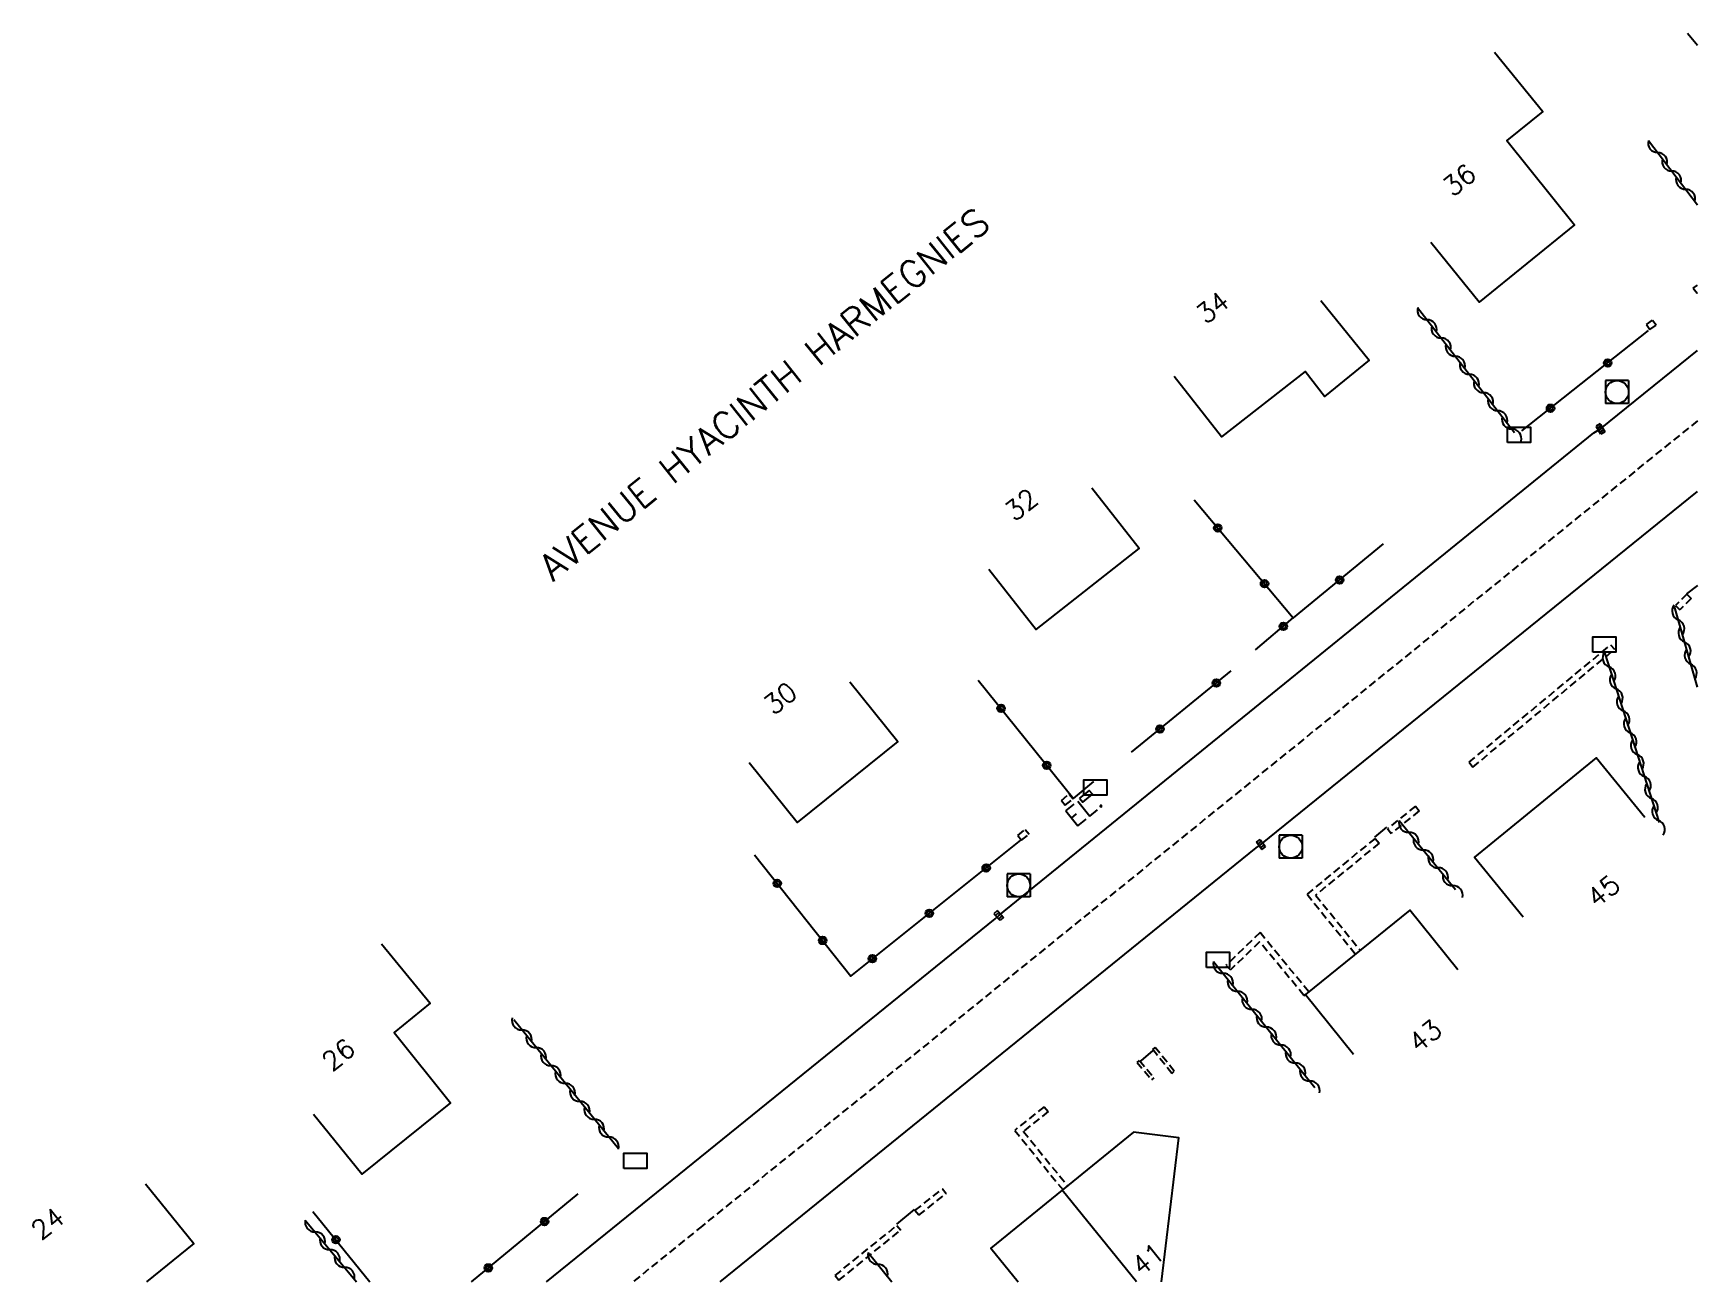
# Model space of a CAD drawing. Header units: millimetres. Extents: x 109000 to 110000, y 120000 to 121000.
# Drawn here: x 109891.5 to 110000.1, y 120000 to 120081.3 of the extents above; entities that cross this region are included whole.
import ezdxf
from ezdxf.enums import TextEntityAlignment as Align

# ---------------------------------------------------------------- set-up
doc = ezdxf.new("R2010")
doc.units = ezdxf.units.MM
doc.linetypes.add('DASHED', pattern=[0.75, 0.5, -0.25])
doc.layers.get('0').update_dxf_attribs({"linetype": 'CONTINUOUS'})
for name, color, linetype in [('W0001', 6, 'DASHED'), ('W0008', 7, 'CONTINUOUS'), ('W0100', 7, 'CONTINUOUS'), ('W0105', 7, 'CONTINUOUS'), ('W0112', 1, 'DASHED'), ('W0310', 3, 'CONTINUOUS'), ('W0322', 7, 'CONTINUOUS'), ('W0400', 7, 'CONTINUOUS'), ('W0420', 7, 'CONTINUOUS'), ('W0984', 7, 'CONTINUOUS'), ('W0989', 7, 'CONTINUOUS'), ('W0991', 7, 'CONTINUOUS'), ('W1102', 7, 'CONTINUOUS'), ('W1471', 7, 'CONTINUOUS')]:
    doc.layers.add(name, color=color, linetype=linetype)
doc.styles.get("Standard").update_dxf_attribs({"font": 'romans.shx', "width": 0.85})

# ---------------------------------------------------------------- blocks, each defined once
blk = doc.blocks.new('T420')
for p, q in [((0.75, 0.75), (-0.75, 0.75)), ((-0.75, 0.75), (-0.75, -0.75)), ((0.75, 0.75), (0.75, -0.75)), ((0.75, -0.75), (-0.75, -0.75))]:
    blk.add_line(p, q)
blk.add_ellipse((0, 0), major_axis=(-0.53, 0.53), ratio=1, start_param=3.926991, end_param=10.210176)
blk = doc.blocks.new('T400')
for p, q in [((-0.15, 0.3), (0.15, 0.3)), ((-0.15, -0.25), (-0.15, 0.3)), ((-0.15, 0.15), (0.15, 0.15)), ((-0.15, 0), (0.15, 0)), ((0.15, 0.3), (0.15, -0.25)), ((-0.15, -0.15), (0.15, -0.15)), ((-0.15, -0.25), (-0.15, -0.3)), ((-0.15, -0.3), (0.15, -0.3)), ((0.15, -0.3), (0.15, -0.25))]:
    blk.add_line(p, q)
blk = doc.blocks.new('t310o')
at = {"color": 0, "linetype": 'Continuous'}
for centre, start, end in [((-0.5, 0.38), 216.8699, 323.1304), ((0.5, -0.37), 36.8699, 143.1303)]:
    blk.add_arc(centre, 0.625, start, end, dxfattribs=at)
blk = doc.blocks.new('t322o')
at = {"color": 0, "linetype": 'Continuous'}
for radius in [0.25, 0.15]:
    blk.add_circle((0, 0), radius, dxfattribs=at)
blk = doc.blocks.new('T1471')
at = {"color": 0, "linetype": 'Continuous', "flags": 128}
blk.add_lwpolyline([(-0.75, -0.5), (-0.75, 0.5), (0.75, 0.5), (0.75, -0.5), (-0.75, -0.5)], dxfattribs=at)

msp = doc.modelspace()

# ---------------------------------------------------------------- linework, layer by layer
at = {"layer": 'W0001'}
msp.add_lwpolyline([(110000, 120056.08), (109985.42, 120044.31), (109960.4, 120024.06), (109935.15, 120003.64), (109930.65, 120000)], dxfattribs=at)
at = {"layer": 'W0008'}
for points in [[(109924.99, 120000), (109954.24, 120023.64), (109954.47, 120023.85), (109993.26, 120055.3), (109993.69, 120055.56), (110000, 120060.66)], [(109936.32, 120000), (109971.25, 120028.26), (109971.56, 120028.48), (110000, 120051.48)]]:
    msp.add_lwpolyline(points, dxfattribs=at)
at = {"layer": 'W0100'}
msp.add_line((110000, 120080.54), (109999.36, 120081.33), dxfattribs=at)
for points in [[(109986.77, 120080.11), (109989.92, 120076.23), (109987.59, 120074.34), (109991.99, 120068.85), (109985.77, 120063.81), (109982.63, 120067.7)], [(109975.47, 120063.92), (109978.61, 120060.03), (109975.69, 120057.68), (109974.43, 120059.3), (109968.98, 120055.04), (109965.9, 120058.97)], [(109953.82, 120046.42), (109956.9, 120042.49), (109963.62, 120047.76), (109960.54, 120051.7)], [(109944.77, 120039.09), (109947.9, 120035.19), (109941.34, 120029.91), (109938.21, 120033.81)], [(109996.57, 120030.24), (109993.41, 120034.12), (109985.48, 120027.66), (109988.64, 120023.78)], [(109959.73, 120031.51), (109959.94, 120031.25), (109960.57, 120031.76), (109960.36, 120032.01), (109959.73, 120031.51)], [(109984.4, 120020.32), (109981.26, 120024.21), (109974.46, 120018.71), (109977.6, 120014.82)], [(109914.25, 120022.02), (109917.41, 120018.14), (109915.06, 120016.23), (109918.73, 120011.66), (109912.95, 120007), (109909.81, 120010.89)], [(109965.08, 120000), (109966.21, 120009.37), (109963.26, 120009.74), (109958.61, 120005.96), (109953.96, 120002.18), (109955.73, 120000)], [(109898.85, 120006.38), (109902, 120002.49), (109898.92, 120000)]]:
    msp.add_lwpolyline(points, dxfattribs=at)
at = {"layer": 'W0105'}
for p, q in [((110000, 120045.36), (109999.3, 120044.81)), ((110000, 120045.36), (109999.3, 120044.81)), ((109978.99, 120028.97), (109979.76, 120029.61)), ((109978.99, 120028.97), (109979.76, 120029.61)), ((109964.52, 120015.06), (109963.72, 120014.38)), ((109964.52, 120015.06), (109963.72, 120014.38)), ((109947.83, 120003.75), (109948.97, 120004.71)), ((109947.83, 120003.75), (109948.97, 120004.71))]:
    msp.add_line(p, q, dxfattribs=at)
at = {"layer": 'W0112'}
for p, q in [((109999.73, 120064.72), (110000, 120064.93)), ((109999.73, 120064.72), (109999.98, 120064.41)), ((109999.98, 120064.41), (110000, 120064.43)), ((109996.68, 120062.36), (109997.08, 120062.65)), ((109997.08, 120062.65), (109997.32, 120062.33)), ((109996.68, 120062.36), (109996.91, 120062.04)), ((109996.91, 120062.04), (109997.32, 120062.33)), ((109999.32, 120044.8), (109998.57, 120044.06)), ((109998.57, 120044.06), (109998.86, 120043.77)), ((109999.6, 120044.52), (109998.86, 120043.77)), ((109999.32, 120044.8), (109999.6, 120044.52)), ((109985.12, 120033.84), (109994.35, 120041.5)), ((109985.37, 120033.53), (109994.61, 120041.2)), ((109994.35, 120041.5), (109994.61, 120041.2)), ((109985.12, 120033.84), (109985.37, 120033.53)), ((109958.55, 120031.35), (109959.06, 120031.77)), ((109958.55, 120031.35), (109958.8, 120031.04)), ((109958.8, 120031.04), (109959.31, 120031.46)), ((109959.06, 120031.77), (109959.31, 120031.46)), ((109981.62, 120030.98), (109979.8, 120029.52)), ((109981.87, 120030.67), (109980.05, 120029.21)), ((109981.62, 120030.98), (109981.87, 120030.67)), ((109955.71, 120029.07), (109956.2, 120029.47)), ((109955.71, 120029.07), (109955.96, 120028.76)), ((109955.96, 120028.76), (109956.45, 120029.16)), ((109956.2, 120029.47), (109956.45, 120029.16)), ((109979, 120028.88), (109979.26, 120028.57)), ((109979.8, 120029.52), (109980.05, 120029.21)), ((109969.29, 120020.61), (109969.57, 120020.32)), ((109974.36, 120018.65), (109974.46, 120018.71)), ((109965.91, 120013.71), (109964.67, 120015.26)), ((109963.48, 120014.29), (109964.44, 120013.15)), ((109965.75, 120013.56), (109965.91, 120013.71)), ((109964.44, 120013.15), (109964.6, 120013.28)), ((109957.43, 120011.4), (109957.68, 120011.08)), ((109949.01, 120004.64), (109950.8, 120006.06)), ((109950.8, 120006.06), (109951.05, 120005.75)), ((109949.26, 120004.33), (109951.05, 120005.75)), ((109949.26, 120004.33), (109949.01, 120004.64)), ((109943.8, 120000.4), (109947.83, 120003.67)), ((109944.05, 120000.09), (109948.08, 120003.36)), ((109947.83, 120003.67), (109948.08, 120003.36)), ((109943.8, 120000.4), (109944.05, 120000.09))]:
    msp.add_line(p, q, dxfattribs=at)
for points in [[(109979, 120028.88), (109974.56, 120025.25), (109977.71, 120021.34)], [(109979.26, 120028.57), (109975.12, 120025.19), (109978.02, 120021.59)], [(109974.68, 120018.89), (109971.5, 120022.74), (109969.29, 120020.61)], [(109974.36, 120018.65), (109971.47, 120022.15), (109969.57, 120020.32)], [(109965.75, 120013.56), (109964.52, 120015.12), (109964.67, 120015.26)], [(109963.48, 120014.29), (109963.64, 120014.41), (109964.6, 120013.28)], [(109957.43, 120011.4), (109955.51, 120009.86), (109958.67, 120005.96)], [(109957.68, 120011.08), (109956.07, 120009.8), (109958.98, 120006.21)]]:
    msp.add_lwpolyline(points, dxfattribs=at)
at = {"layer": 'W0310'}
for p, q in [((109996.81, 120074.35), (110000, 120070.15)), ((109981.77, 120063.46), (109988.08, 120055.32)), ((110000, 120038.73), (109998.51, 120043.99)), ((109993.94, 120041), (109997.51, 120029.91)), ((109980.56, 120030.05), (109984.24, 120025.56)), ((109968.46, 120020.86), (109975.08, 120012.66)), ((109929.69, 120008.65), (109922.87, 120017.05)), ((109909.27, 120004.01), (109912.61, 120000)), ((109945.96, 120001.91), (109947.5, 120000))]:
    msp.add_line(p, q, dxfattribs=at)
at = {"layer": 'W0322'}
for p, q in [((109988.57, 120055.43), (109996.82, 120061.97)), ((109967.21, 120050.93), (109973.66, 120043.25)), ((109963.13, 120034.5), (109969.62, 120039.79)), ((109920.1, 120000), (109927.06, 120005.72)), ((109909.77, 120004.57), (109913.49, 120000))]:
    msp.add_line(p, q, dxfattribs=at)
for points in [[(109971.21, 120041.16), (109973.66, 120043.25), (109973.68, 120043.24), (109979.55, 120048.08)], [(109953.13, 120039.2), (109959.33, 120031.48), (109960.66, 120032.58)], [(109938.56, 120027.81), (109944.82, 120019.91), (109955.9, 120028.76)]]:
    msp.add_lwpolyline(points, dxfattribs=at)
at = {"layer": 'W1102'}
msp.add_line((109963.45, 120000), (109958.61, 120005.96), dxfattribs=at)

# ---------------------------------------------------------------- block references
at = {"layer": 'W0310'}
for p, rotation in [((109997.41, 120073.56), 307.2119436016706), ((109998.32, 120072.36), 307.2119436016706), ((109999.23, 120071.17), 307.2119436016706), ((109982.38, 120062.67), 307.7535359687121), ((109983.3, 120061.48), 307.7535359687121), ((109984.22, 120060.29), 307.7535359687121), ((109985.14, 120059.11), 307.7535359687121), ((109986.06, 120057.92), 307.7535359687121), ((109986.98, 120056.74), 307.7535359687121), ((109987.89, 120055.55), 307.7535359687121), ((109998.76, 120043.12), 105.8159167426149), ((109999.17, 120041.68), 105.8159167426149), ((109994.24, 120040.05), 287.8427382206332), ((109999.57, 120040.24), 105.8159167426149), ((109994.71, 120038.62), 287.8427382206332), ((109995.16, 120037.19), 287.8427382206332), ((109995.62, 120035.76), 287.8427382206332), ((109996.08, 120034.34), 287.8427382206332), ((109996.54, 120032.91), 287.8427382206332), ((109997, 120031.48), 287.8427382206332), ((109997.46, 120030.05), 287.8427382206332), ((109981.19, 120029.27), 309.392222568152), ((109982.14, 120028.12), 309.392222568152), ((109983.1, 120026.96), 309.392222568152), ((109984.05, 120025.8), 309.392222568152), ((109969.09, 120020.08), 308.9144833758305), ((109970.03, 120018.91), 308.9144833758305), ((109970.97, 120017.74), 308.9144833758305), ((109923.39, 120016.41), 129.0309479572487), ((109971.91, 120016.58), 308.9144833758305), ((109924.33, 120015.25), 129.0309479572487), ((109972.86, 120015.41), 308.9144833758305), ((109925.28, 120014.08), 129.0309479572487), ((109973.8, 120014.24), 308.9144833758305), ((109926.22, 120012.92), 129.0309479572487), ((109974.74, 120013.07), 308.9144833758305), ((109927.17, 120011.75), 129.0309479572487), ((109928.11, 120010.59), 129.0309479572487), ((109929.06, 120009.42), 129.0309479572487), ((109909.91, 120003.24), 309.7607861153335), ((109910.87, 120002.08), 309.7607861153335), ((109911.83, 120000.93), 309.7607861153335), ((109946.58, 120001.13), 308.9467347723124)]:
    msp.add_blockref('t310o', p, dxfattribs=dict(at, rotation=rotation))
at = {"layer": 'W0322'}
for p, rotation in [((109994.16, 120059.86), 38.37746535710158), ((109990.43, 120056.91), 38.37746535710158), ((109968.74, 120049.11), 309.9994681671004), ((109971.79, 120045.47), 309.9994681671004), ((109976.68, 120045.71), 39.51653425241884), ((109973.02, 120042.7), 40.53557406831794), ((109968.65, 120039), 39.19937466457694), ((109954.62, 120037.35), 308.7845200824378), ((109964.97, 120036), 39.19937466457694), ((109957.6, 120033.64), 308.7845200824378), ((109953.65, 120026.96), 38.59980632519304), ((109940.03, 120025.95), 308.4350092876904), ((109949.94, 120024), 38.59980632519304), ((109942.99, 120022.23), 308.4350092876904), ((109946.23, 120021.04), 38.59980632519304), ((109924.87, 120003.92), 39.38101587525836), ((109911.27, 120002.73), 309.1658288457376), ((109921.2, 120000.9), 39.38101587525836)]:
    msp.add_blockref('t322o', p, dxfattribs=dict(at, rotation=rotation))
at = {"layer": 'W0400'}
for p, rotation in [((109993.69, 120055.56), 210.948565315485), ((109971.56, 120028.48), 36.21770645103752), ((109954.47, 120023.85), 222.4520669592376)]:
    msp.add_blockref('T400', p, dxfattribs=dict(at, rotation=rotation))
at = {"layer": 'W0420'}
for p in [(109994.77, 120057.96), (109973.5, 120028.34), (109955.77, 120025.82)]:
    msp.add_blockref('T420', p, dxfattribs=at)
at = {"layer": 'W1471'}
for p in [(109988.37, 120055.18), (109993.93, 120041.51), (109960.77, 120032.19), (109968.75, 120020.97), (109930.79, 120007.87)]:
    msp.add_blockref('T1471', p, dxfattribs=at)

# ---------------------------------------------------------------- texts
at = {"layer": 'W0984'}
msp.add_text('EL.', height=1.25, rotation=38.9212, dxfattribs=at).set_placement((109960.02, 120030.82), align=Align.MIDDLE)
at = {"layer": 'W0989'}
msp.add_text('AVENUE HYACINTH HARMEGNIES', height=1.75, rotation=38.9831, dxfattribs=at).set_placement((109939.17, 120057.83), align=Align.MIDDLE)
at = {"layer": 'W0991'}
for s, rotation, p in [('36', 38.9894, (109984.49, 120071.78)), ('34', 38.0452, (109968.41, 120063.48)), ('32', 38.1162, (109955.94, 120050.63)), ('30', 38.8182, (109940.23, 120038.01)), ('45', 39.1593, (109993.87, 120025.46)), ('43', 38.9413, (109982.26, 120016.02)), ('26', 39.1066, (109911.44, 120014.79)), ('24', 38.9758, (109892.49, 120003.8)), ('41', 39.1643, (109964.19, 120001.48))]:
    msp.add_text(s, height=1.25, rotation=rotation, dxfattribs=at).set_placement(p, align=Align.MIDDLE)

doc.saveas('drawing.dxf')
